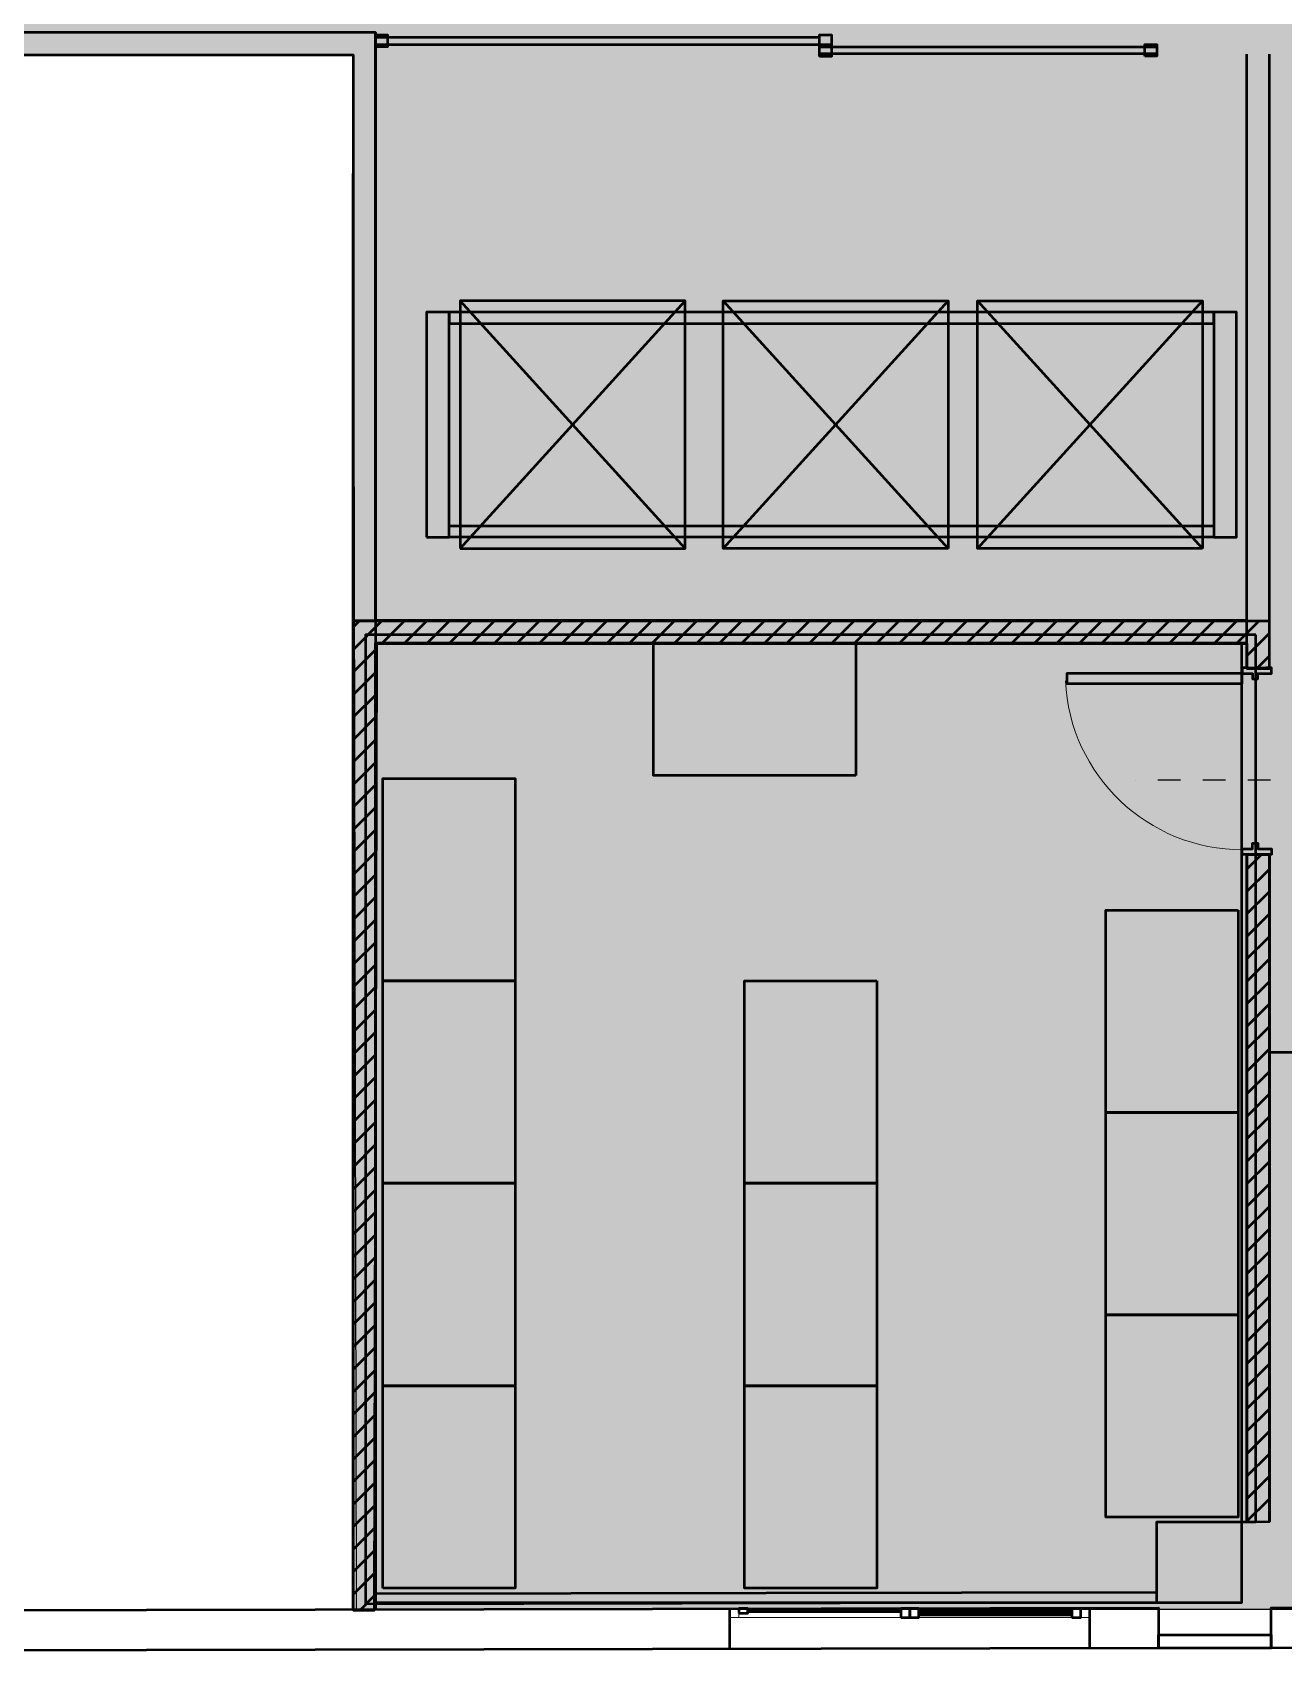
# Model space of a CAD drawing. Header units: millimetres. Extents: x 14 to 290, y 66 to 213.
# Drawn here: x 191.58 to 197.14, y 143.23 to 150.43 of the extents above; entities that cross this region are included whole.
import ezdxf

# ---------------------------------------------------------------- set-up
doc = ezdxf.new("R2010")
doc.units = ezdxf.units.MM
doc.linetypes.add('PIR13A-P-XREF-01-Apoyo$0$DASHDOT2', pattern=[12.7, 6.35, -3.175, 0, -3.175])
for name, color, linetype, lineweight in [('Durlock', 252, 'Continuous', 50), ('OCASA_TODAS_r08$0$CARP-HOJA', 252, 'Continuous', 20), ('OCASA_TODAS_r08$0$CARPINTERIA', 252, 'Continuous', 15), ('OCASA_TODAS_r08$0$VIDRIO', 251, 'Continuous', 20), ('PIR13A-P-XREF-01-Apoyo$0$10-EJES-CARP', 251, 'PIR13A-P-XREF-01-Apoyo$0$DASHDOT2', 25), ('PIR13A-P-XREF-01-Apoyo$0$20-CARPINTERIAS BATIENTE', 251, 'Continuous', 9)]:
    doc.layers.add(name, color=color, linetype=linetype, lineweight=lineweight)

# ---------------------------------------------------------------- blocks, each defined once
blk = doc.blocks.new('OCASA_TODAS_r08$0$V15 23_06_2014')
for points, elevation in [([(138.933287, 395.940183), (138.973287, 395.940183), (138.973287, 395.960183), (138.933287, 395.960183)], -0.000031), ([(139.653287, 395.920183), (139.693287, 395.920183), (139.693287, 395.960183), (139.653287, 395.960183)], -0.000008), ([(139.693287, 395.920183), (139.733287, 395.920183), (139.733287, 395.960183), (139.693287, 395.960183)], -0.000008), ([(140.413287, 395.920183), (140.453287, 395.920183), (140.453287, 395.960183), (140.413287, 395.960183)], -0.000008)]:
    blk.add_lwpolyline(points, close=True, dxfattribs=dict(elevation=elevation))
at = {"layer": 'OCASA_TODAS_r08$0$CARP-HOJA'}
for p, q in [((138.973287, 395.952683, -0.000008), (139.653287, 395.952683, -0.000008)), ((138.973287, 395.942683, -0.000008), (139.653287, 395.942683, -0.000008)), ((139.733287, 395.952683, -0.000008), (140.413287, 395.952683, -0.000008)), ((139.733287, 395.942683, -0.000008), (140.413287, 395.942683, -0.000008)), ((139.733287, 395.937683, -0.000008), (140.413287, 395.937683, -0.000008)), ((139.733287, 395.927683, -0.000008), (140.413287, 395.927683, -0.000008))]:
    blk.add_line(p, q, dxfattribs=at)
at = {"layer": 'OCASA_TODAS_r08$0$CARPINTERIA', "elevation": -0.000008}
for points in [[(138.893287, 395.930183), (138.893287, 395.920183), (138.933287, 395.920183), (138.933287, 395.960183), (138.893287, 395.960183), (138.893287, 395.950183)], [(140.453287, 395.960183), (138.933287, 395.960183)], [(140.493287, 395.930183), (140.493287, 395.920183), (140.453287, 395.920183), (140.453287, 395.960183), (140.493287, 395.960183), (140.493287, 395.950183)], [(138.933287, 395.920183), (140.453287, 395.920183)]]:
    blk.add_lwpolyline(points, dxfattribs=at)
at = {"layer": 'OCASA_TODAS_r08$0$VIDRIO'}
for p, q in [((138.973287, 395.948933, -0.000008), (139.653287, 395.948933, -0.000008)), ((138.973287, 395.946433, -0.000008), (139.653287, 395.946433, -0.000008)), ((139.733287, 395.948933, -0.000008), (140.413287, 395.948933, -0.000008)), ((139.733287, 395.946433, -0.000008), (140.413287, 395.946433, -0.000008)), ((139.733287, 395.933933, -0.000008), (140.413287, 395.933933, -0.000008)), ((139.733287, 395.931433, -0.000008), (140.413287, 395.931433, -0.000008))]:
    blk.add_line(p, q, dxfattribs=at)
blk = doc.blocks.new('IRI-OCASA-Layout R 9$0$OCA_PALLET')
for p, q in [((414.447193, 97.067423), (415.447193, 95.967423)), ((415.447193, 97.067423), (414.447193, 95.967423))]:
    blk.add_line(p, q)
blk.add_lwpolyline([(414.447193, 97.067423), (415.447193, 97.067423), (415.447193, 95.967423), (414.447193, 95.967423)], close=True)
blk = doc.blocks.new('*U144')
blk.add_lwpolyline([(25, 10), (25, 790), (70, 790), (70, 10)], close=True)
for points in [[(0, -15), (0, 10), (25, 10), (25, -35), (50, -35), (50, -60), (25, -60), (25, -120), (0, -120), (0, -95)], [(830, -15), (830, 10), (805, 10), (805, -35), (780, -35), (780, -60), (805, -60), (805, -120), (830, -120), (830, -95)]]:
    blk.add_lwpolyline(points)
at = {"layer": 'PIR13A-P-XREF-01-Apoyo$0$10-EJES-CARP', "ltscale": 0.25}
blk.add_line((500, -515), (500, 485), dxfattribs=at)
at = {"layer": 'PIR13A-P-XREF-01-Apoyo$0$20-CARPINTERIAS BATIENTE'}
blk.add_arc((20.9115, 8.4615), 788.5, 0, 87.284973, dxfattribs=at)

msp = doc.modelspace()

# ---------------------------------------------------------------- hatches: boundary and pattern name
at = {"true_color": 0x7d8ab6}
h = msp.add_hatch(color=163, dxfattribs=at)
h.dxf.hatch_style = 1
h.paths.add_polyline_path([(207.0406, 166.0604), (186.1765, 166.0604), (186.1765, 164.3247), (182.9603, 164.3247), (182.9603, 162.7362), (180.5774, 162.7362), (180.5774, 157.1362), (184.6774, 157.1362), (184.6809, 153.8404), (180.5774, 153.8404), (180.5774, 150.3362), (193.0047, 150.333), (193.0189, 143.4227), (225.1822, 143.4227), (225.182, 157.1932), (207.0778, 157.1932)])
h.paths.add_polyline_path([(179.0745, 164.119), (170.7563, 164.119), (170.7563, 147.2493), (174.6107, 147.2493), (174.6107, 148.972), (175.5508, 148.972), (176.0572, 148.972), (176.0572, 150.7488), (179.0745, 150.7488)])
at = {"layer": 'Durlock'}
h = msp.add_hatch(dxfattribs=at)
h.set_pattern_fill('JIS_WOOD', color=256, scale=0.1)
h.set_pattern_definition([(45, (78.73754, 164.32163), (-0.05, 0.05), [])])
h.paths.add_polyline_path([(193.0047, 147.8153), (197.0781, 147.8153), (197.0781, 147.6058), (196.9781, 147.6058), (196.9781, 147.7159), (193.1099, 147.7159), (193.0996, 143.4196), (193.0047, 143.4196)])
h = msp.add_hatch(dxfattribs=at)
h.set_pattern_fill('JIS_WOOD', color=256, scale=0.1)
h.set_pattern_definition([(45, (217.688764, 164.3247), (-0.05, 0.05), [])])
h.paths.add_polyline_path([(196.9781, 146.7789), (197.0781, 146.7789), (197.0781, 143.8127), (196.9781, 143.8122)])

# ---------------------------------------------------------------- linework, layer by layer
at = {"layer": 'Defpoints', "color": 6, "elevation": 0}
msp.add_lwpolyline([(207.0406, 166.0604), (186.1765, 166.0604), (186.1765, 164.3247), (182.9603, 164.3247), (182.9603, 162.7362), (180.5774, 162.7362), (180.5774, 157.1362), (184.6774, 157.1362), (184.6809, 153.8404), (180.5774, 153.8404), (180.5774, 150.3362), (193.0047, 150.333), (193.0189, 143.4227), (225.1822, 143.4227), (225.182, 157.1932), (207.0778, 157.1932)], close=True, dxfattribs=at)
at = {"layer": 'Durlock'}
for p, q in [((193.1047, 150.433, 0), (188.9774, 150.433, 0)), ((193.1047, 150.433, 0), (193.1047, 143.4239, 0)), ((196.9781, 147.6089, 0), (196.9781, 150.3362, 0)), ((197.0781, 147.6089, 0), (197.0781, 150.3362, 0)), ((193.0047, 143.4196, 0), (193.0047, 149.8058, 0)), ((193.0047, 143.4196, 0), (193.0047, 149.8058, 0)), ((196.9781, 147.8183, 0), (193.1047, 147.8183, 0)), ((196.9781, 147.7183, 0), (193.1047, 147.7183, 0)), ((196.9781, 147.6089, 0), (197.0781, 147.6089, 0)), ((196.9781, 143.8084, 0), (196.9781, 146.7789, 0)), ((196.9781, 146.7789, 0), (197.0781, 146.7789, 0)), ((197.0781, 146.7789, 0), (197.0781, 143.8127, 0)), ((245.0245, 145.899), (197.0772, 145.8987, 0)), ((196.5781, 143.4977, 0), (193.1047, 143.4909, 0)), ((194.6796, 143.2458, -0.0009), (194.6796, 143.4258, -0.0009)), ((196.2796, 143.249, -0.0009), (196.2796, 143.429, -0.0009)), ((196.2796, 143.249, -0.0009), (196.2796, 143.429, -0.0009))]:
    msp.add_line(p, q, dxfattribs=at)
for points, elevation in [([(189.0777, 150.433), (189.0777, 150.333), (193.0047, 150.333), (193.0047, 147.8183), (193.1047, 147.8183), (193.1047, 150.433), (189.0777, 150.433)], 0), ([(195.0777, 150.4109), (193.1047, 150.4109), (193.1047, 150.3803), (195.0777, 150.3803)], 0), ([(193.0047, 147.8153), (193.0047, 143.4196), (193.0996, 143.4196), (193.1099, 147.7159), (196.9781, 147.7159), (196.9781, 147.6058), (197.0781, 147.6058), (197.0781, 147.8153), (193.0047, 147.8153)], 0), ([(195.24, 147.1303), (194.34, 147.1303), (194.34, 147.7183), (195.24, 147.7183), (195.24, 147.1303)], 0), ([(193.1375, 146.2168), (193.1375, 147.1168), (193.7255, 147.1168), (193.7255, 146.2168), (193.1375, 146.2168)], 0.0102), ([(196.9781, 146.7789), (196.9781, 143.8122), (197.0781, 143.8127), (197.0781, 146.7789), (196.9781, 146.7789)], 0), ([(196.9394, 146.5317), (196.9394, 145.6317), (196.3514, 145.6317), (196.3514, 146.5317), (196.9394, 146.5317)], 0.0102), ([(193.1375, 145.3168), (193.1375, 146.2168), (193.7255, 146.2168), (193.7255, 145.3168), (193.1375, 145.3168)], 0.0102), ([(195.3325, 146.2168), (195.3325, 145.3168), (194.7445, 145.3168), (194.7445, 146.2168), (195.3325, 146.2168)], 0.0102), ([(196.9394, 145.6317), (196.9394, 144.7317), (196.3514, 144.7317), (196.3514, 145.6317), (196.9394, 145.6317)], 0.0102), ([(193.1375, 144.4168), (193.1375, 145.3168), (193.7255, 145.3168), (193.7255, 144.4168), (193.1375, 144.4168)], 0.0102), ([(195.3325, 145.3168), (195.3325, 144.4168), (194.7445, 144.4168), (194.7445, 145.3168), (195.3325, 145.3168)], 0.0102), ([(196.9394, 144.7317), (196.9394, 143.8317), (196.3514, 143.8317), (196.3514, 144.7317), (196.9394, 144.7317)], 0.0102), ([(193.1375, 143.5168), (193.1375, 144.4168), (193.7255, 144.4168), (193.7255, 143.5168), (193.1375, 143.5168)], 0.0102), ([(195.3325, 144.4168), (195.3325, 143.5168), (194.7445, 143.5168), (194.7445, 144.4168), (195.3325, 144.4168)], 0.0102)]:
    msp.add_lwpolyline(points, dxfattribs=dict(at, elevation=elevation))
at = {"layer": 'Durlock', "elevation": 0}
for points in [[(193.1047, 150.3692), (193.1047, 150.422), (193.1576, 150.422), (193.1576, 150.3692)], [(195.0777, 150.3699), (195.0777, 150.4228), (195.1306, 150.4228), (195.1306, 150.3699)], [(195.0777, 150.3268), (195.0777, 150.3796), (195.1306, 150.3796), (195.1306, 150.3268)], [(196.5777, 150.3376), (195.0777, 150.3376), (195.0777, 150.3699), (196.5777, 150.3699)], [(196.5248, 150.3273), (196.5248, 150.3802), (196.5777, 150.3802), (196.5777, 150.3273)], [(193.331, 148.1894), (193.431, 148.1894), (193.431, 149.1894), (193.331, 149.1894)], [(193.431, 149.1394), (196.831, 149.1394), (196.831, 149.1894), (193.431, 149.1894)], [(196.831, 148.1894), (196.931, 148.1894), (196.931, 149.1894), (196.831, 149.1894)], [(193.431, 148.2394), (196.831, 148.2394), (196.831, 148.1894), (193.431, 148.1894)], [(197.0178, 147.7545), (193.0599, 147.7545), (193.0599, 143.4472), (196.5781, 143.4541), (196.5781, 143.8122), (197.0178, 143.8122)], [(193.1047, 147.7183), (196.9538, 147.7183), (196.9538, 143.451), (193.1047, 143.451)]]:
    msp.add_lwpolyline(points, close=True, dxfattribs=at)
at = {"layer": 'Durlock'}
for points in [[(189.085, 143.2347), (189.085, 143.4147), (196.5851, 143.43), (196.5851, 143.25), (189.085, 143.2347)], [(197.0851, 143.25), (197.0851, 143.43), (204.585, 143.4454), (204.585, 143.2654), (197.0851, 143.25)], [(197.0851, 143.25), (197.0851, 143.43), (204.585, 143.4454), (204.585, 143.2654), (197.0851, 143.25)], [(196.5851, 143.31), (197.0851, 143.31), (197.0851, 143.25), (196.5851, 143.25), (196.5851, 143.31)], [(196.5851, 143.31), (197.0851, 143.31), (197.0851, 143.25), (196.5851, 143.25), (196.5851, 143.31)]]:
    msp.add_lwpolyline(points, dxfattribs=at)

# ---------------------------------------------------------------- block references
at = {"layer": 'Durlock', "xscale": -1, "rotation": 180}
msp.add_blockref('IRI-OCASA-Layout R 9$0$OCA_PALLET', (-220.9661, 245.2068, 0), dxfattribs=at)
at = {"layer": 'Durlock', "rotation": 180}
for p in [(610.0966, 245.2068, 0), (611.2281, 245.2068, 0)]:
    msp.add_blockref('IRI-OCASA-Layout R 9$0$OCA_PALLET', p, dxfattribs=at)
at = {"layer": 'Durlock', "xscale": -0.001, "yscale": 0.001, "zscale": 0.001, "rotation": 90}
msp.add_blockref('*U144', (196.967, 147.6089, 0), dxfattribs=at)
at = {"layer": 'Durlock'}
msp.add_blockref('OCASA_TODAS_r08$0$V15 23_06_2014', (55.7863, -252.534, -0.0009), dxfattribs=at)

doc.saveas('drawing.dxf')
